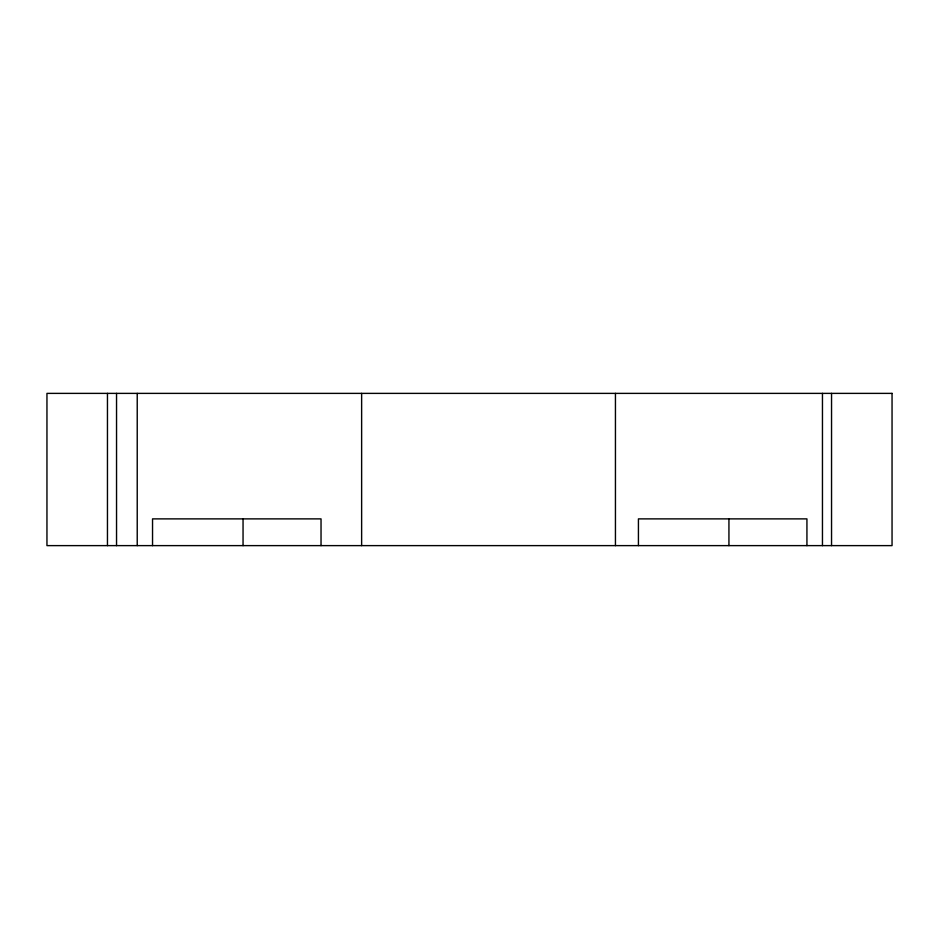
<?xml version="1.0" encoding="UTF-8"?>
<svg xmlns="http://www.w3.org/2000/svg" width="939" height="939" viewBox="0 0 939 939"><rect width="100%" height="100%" fill="white"/><g stroke="black" fill="none" stroke-linecap="round" stroke-linejoin="round"><path stroke-width="1.41" d="M831.543 393.382L831.543 545.618M822.458 393.382L822.458 545.618M806.93 545.618L806.93 518.88L638.426 518.88L638.426 545.618M728.934 518.88L728.934 545.618M615.444 393.382L615.444 545.618M361.632 393.382L361.632 545.618M321.032 545.618L321.032 518.88L152.541 518.88L152.541 545.618M243.048 518.88L243.048 545.618M137.223 393.382L137.223 545.618M116.542 393.382L116.542 545.618M107.457 393.382L107.457 545.618M892.05 393.382L46.95 393.382L46.95 545.618L892.05 545.618L892.05 393.382"/></g></svg>
